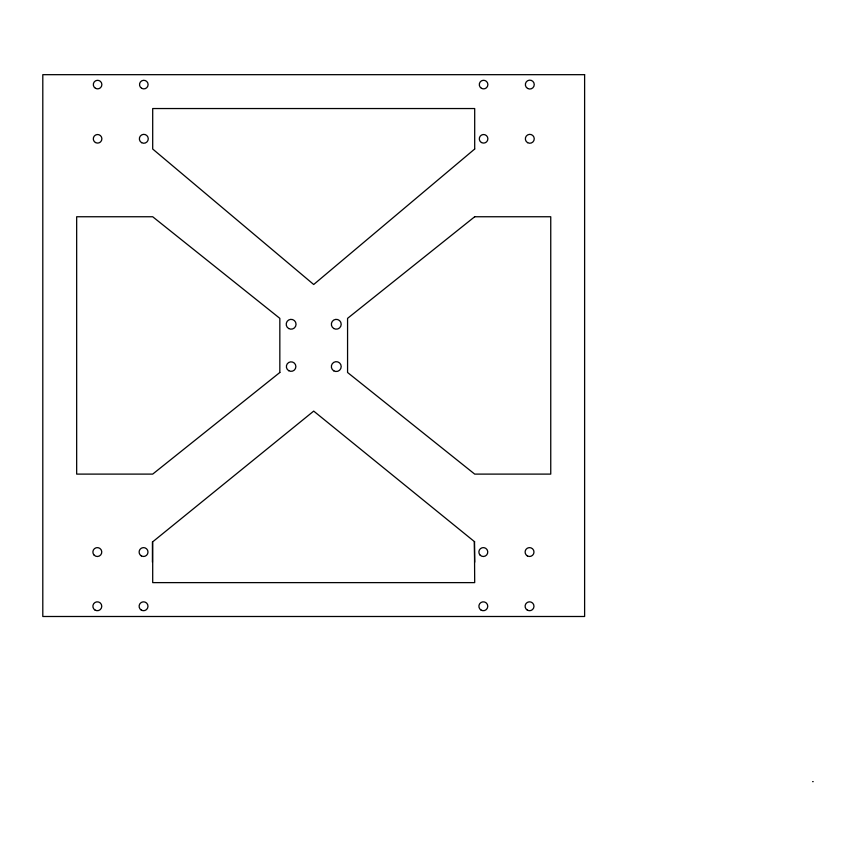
<?xml version="1.0" encoding="UTF-8"?>
<svg xmlns="http://www.w3.org/2000/svg" width="856" height="856" viewBox="0 0 856 856"><rect width="100%" height="100%" fill="white"/><g stroke="black" fill="none" stroke-linecap="round" stroke-linejoin="round"><path stroke-width="1.28" d="M474.695 541.827L313.703 411.105L152.7 541.827L152.7 582.626L474.695 582.626L474.438 541.827L474.695 562.189M812.633 781.635L813.2 781.635M152.432 541.827L152.432 562.189M474.695 149.019L313.703 284.502L152.7 149.019L152.7 108.541L474.695 108.541L474.695 149.019M279.837 372.488L152.7 474.106L76.666 474.106L76.666 216.75L152.7 216.75L279.837 318.357L279.837 372.488M474.695 216.75L347.568 318.357L347.568 372.488L474.695 474.106L550.75 474.106L550.75 216.75L474.695 216.75M584.616 74.675L42.8 74.675L42.8 616.491L584.616 616.491L584.616 74.675M95.455 88.296A4.28 4.28 0 0 0 101.875 84.584A4.28 4.28 0 0 0 95.455 80.881A4.28 4.28 0 0 0 95.455 88.296M527.585 142.652A4.441 4.441 0 0 0 534.251 138.8A4.441 4.441 0 0 0 527.585 134.948A4.441 4.441 0 0 0 527.585 142.652M481.436 88.307A4.301 4.301 0 0 0 487.888 84.584A4.301 4.301 0 0 0 481.436 80.86A4.301 4.301 0 0 0 481.436 88.307M95.444 142.524A4.291 4.291 0 0 0 101.885 138.8A4.291 4.291 0 0 0 95.444 135.088A4.291 4.291 0 0 0 95.444 142.524M527.317 555.897A4.441 4.441 0 0 0 533.984 552.056A4.441 4.441 0 0 0 527.317 548.204A4.441 4.441 0 0 0 527.317 555.897M333.819 328.522A4.922 4.922 0 0 0 341.202 324.264A4.922 4.922 0 0 0 333.819 320.005A4.922 4.922 0 0 0 333.819 328.522M141.593 142.652A4.441 4.441 0 0 0 148.259 138.8A4.441 4.441 0 0 0 141.593 134.948A4.441 4.441 0 0 0 141.593 142.652M481.447 142.524A4.291 4.291 0 0 0 487.877 138.8A4.291 4.291 0 0 0 481.447 135.088A4.291 4.291 0 0 0 481.447 142.524M527.585 88.436A4.441 4.441 0 0 0 534.251 84.584A4.441 4.441 0 0 0 527.585 80.742A4.441 4.441 0 0 0 527.585 88.436M141.668 88.307A4.291 4.291 0 0 0 148.109 84.584A4.291 4.291 0 0 0 141.668 80.871A4.291 4.291 0 0 0 141.668 88.307M481.104 610.114A4.441 4.441 0 0 0 487.77 606.273A4.441 4.441 0 0 0 481.104 602.421A4.441 4.441 0 0 0 481.104 610.114M527.317 610.114A4.441 4.441 0 0 0 533.984 606.273A4.441 4.441 0 0 0 527.317 602.421A4.441 4.441 0 0 0 527.317 610.114M333.819 370.851A4.922 4.922 0 0 0 341.202 366.582A4.922 4.922 0 0 0 333.819 362.323A4.922 4.922 0 0 0 333.819 370.851M94.213 555.223A4.441 4.441 0 0 0 101.629 553.169A4.441 4.441 0 0 0 96.139 547.765A4.441 4.441 0 0 0 94.213 555.223M141.326 610.114A4.441 4.441 0 0 0 147.992 606.273A4.441 4.441 0 0 0 141.326 602.421A4.441 4.441 0 0 0 141.326 610.114M95.102 610.114A4.441 4.441 0 0 0 101.768 606.273A4.441 4.441 0 0 0 95.102 602.421A4.441 4.441 0 0 0 95.102 610.114M141.326 555.897A4.441 4.441 0 0 0 147.992 552.056A4.441 4.441 0 0 0 141.326 548.204A4.441 4.441 0 0 0 141.326 555.897M480.205 555.223A4.441 4.441 0 0 0 487.62 553.169A4.441 4.441 0 0 0 482.131 547.765A4.441 4.441 0 0 0 480.205 555.223M288.665 328.522A4.922 4.922 0 0 0 296.048 324.264A4.922 4.922 0 0 0 288.665 320.005A4.922 4.922 0 0 0 288.665 328.522M288.75 370.702A4.751 4.751 0 0 0 295.876 366.582A4.751 4.751 0 0 0 288.75 362.473A4.751 4.751 0 0 0 288.75 370.702"/></g></svg>
